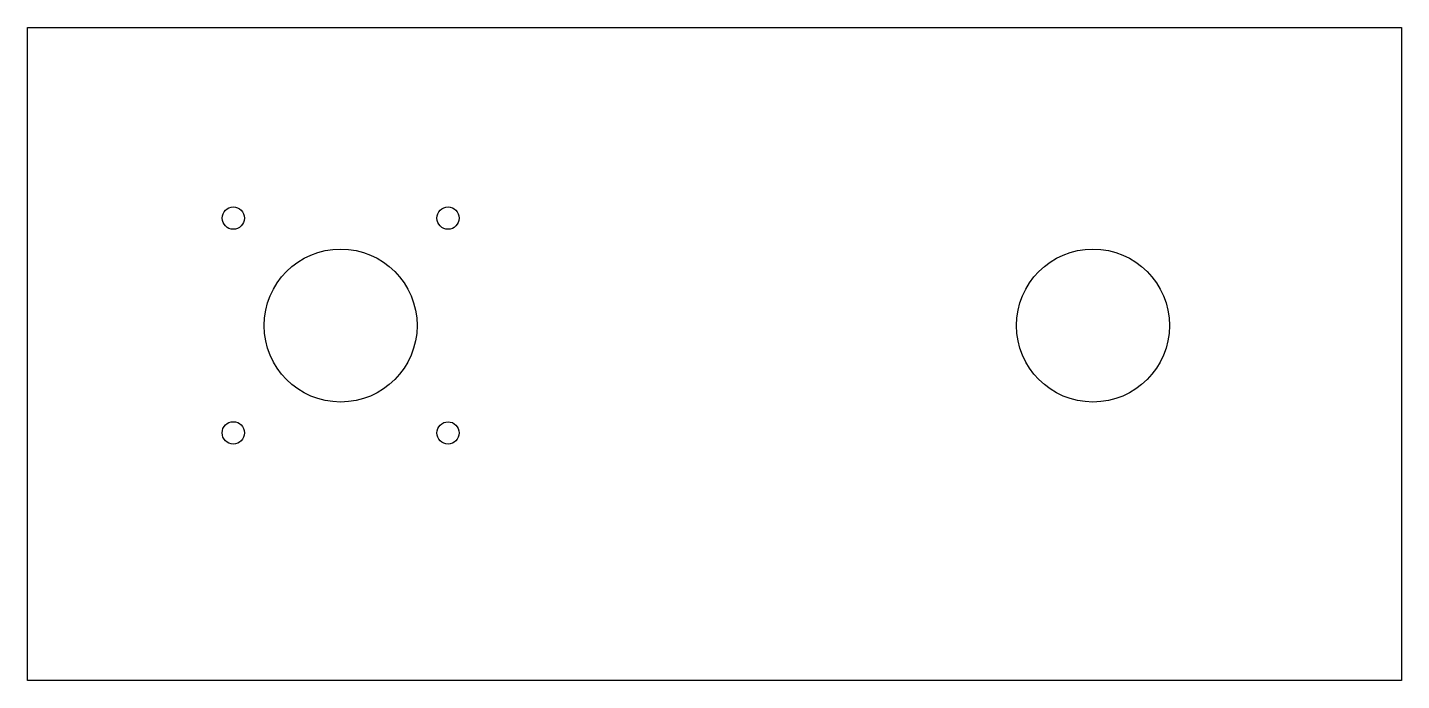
# Model space of a CAD drawing. Header units: millimetres. Extents: x 0 to 200, y 5 to 100.
import ezdxf

# ---------------------------------------------------------------- set-up
doc = ezdxf.new("R2010")
doc.units = ezdxf.units.MM
doc.layers.get('0').update_dxf_attribs({"linetype": 'CONTINUOUS'})

msp = doc.modelspace()

# ---------------------------------------------------------------- linework, layer by layer
msp.add_lwpolyline([(0, 100), (200, 100), (200, 5), (0, 5)], close=True)
for centre, radius in [((29.96, 72.27), 1.62), ((61.21, 72.27), 1.62), ((45.58, 56.64), 11.13), ((155.09, 56.64), 11.13), ((29.96, 41.02), 1.63), ((61.21, 41.02), 1.62)]:
    msp.add_circle(centre, radius)

doc.saveas('drawing.dxf')
